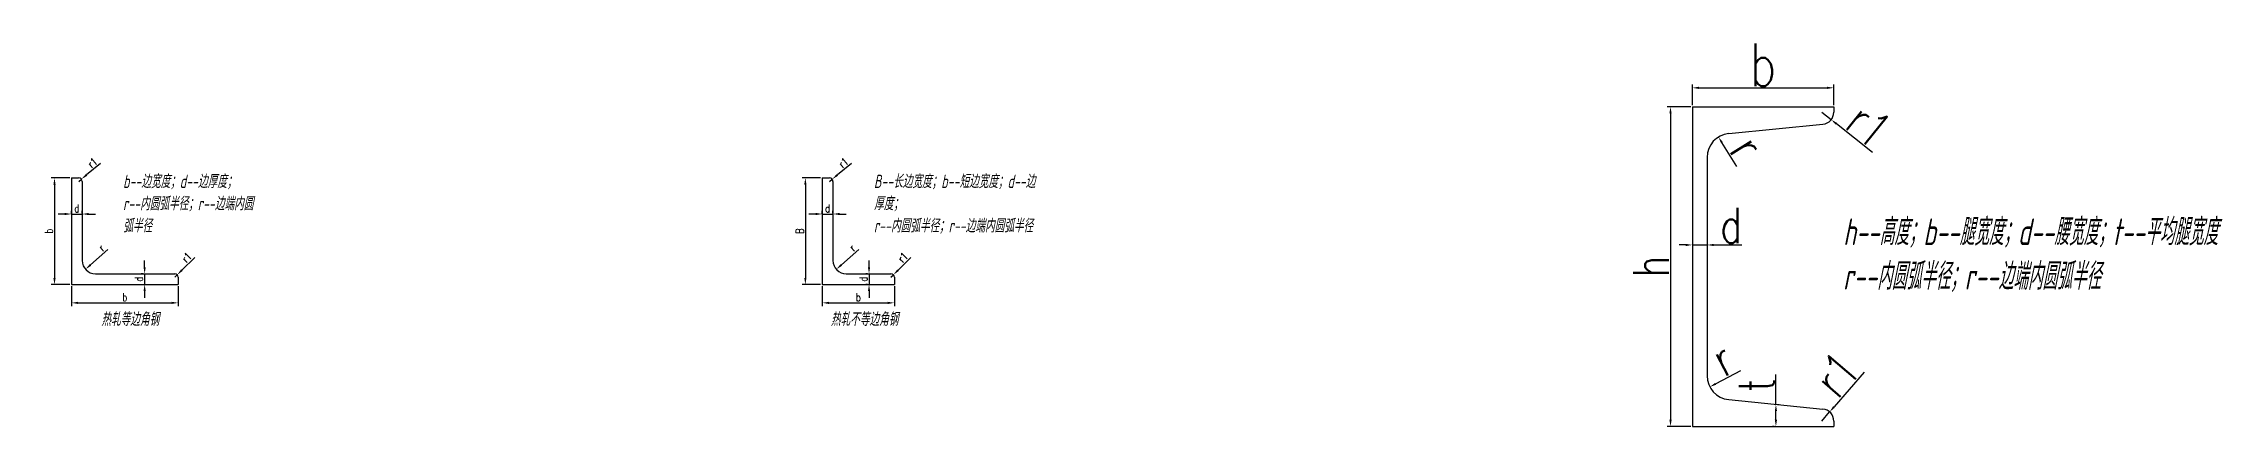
# Model space of a CAD drawing. Header units: millimetres. Extents: x 3721 to 5650, y -765 to -577.
# Drawn here: x 3721 to 4538, y -765 to -621 of the extents above; entities that cross this region are included whole.
import ezdxf

# ---------------------------------------------------------------- set-up
doc = ezdxf.new("R2010")
doc.units = ezdxf.units.MM
doc.layers.add('0 @ 1', color=7, linetype='Continuous')
doc.styles.add('型号文字', font='gbeitc.shx', dxfattribs={"width": 0.76, "height": 10, "bigfont": 'gbcbig.shx'})
doc.styles.add('标注3', font='txt.shx', dxfattribs={"width": 0.76, "height": 3})
doc.styles.add('标注5', font='TXT.shx', dxfattribs={"width": 0.76, "height": 5, "bigfont": 'bigfont.shx'})
doc.styles.add('标注6', font='TXT.shx', dxfattribs={"width": 0.76, "height": 6, "bigfont": 'bigfont.shx'})
doc.dimstyles.new('怡合达3', dxfattribs={"dimtxt": 3, "dimasz": 2.5, "dimexe": 1.25, "dimexo": 0.625, "dimtad": 1, "dimtxsty": '标注3', "dimcen": 2.5, "dimclrd": 3, "dimclre": 3, "dimclrt": 3, "dimadec": 0, "dimazin": 0, "dimtfac": 1, "dimtmove": 0, "dimatfit": 3, "dimfxl": 0, "dimarcsym": 0})

# ---------------------------------------------------------------- blocks, each defined once
blk = doc.blocks.new('*D143')
at = {"color": 3, "lineweight": -2}
for p, q in [((3731.3, -671.62), (3724.32, -671.62)), ((3725.57, -674.12), (3725.57, -709.12)), ((3731.3, -711.62), (3724.32, -711.62))]:
    blk.add_line(p, q, dxfattribs=at)
at = {"color": 3}
for points in [[(3725.15, -674.12), (3725.99, -674.12), (3725.57, -671.62)], [(3725.15, -709.12), (3725.99, -709.12), (3725.57, -711.62)]]:
    blk.add_solid(points, dxfattribs=at)
at = {"layer": 'Defpoints', "color": 0}
for p in [(3731.93, -671.62), (3725.57, -711.62), (3731.93, -711.62)]:
    blk.add_point(p, dxfattribs=at)
at = {"color": 3, "insert": (3723.44, -691.62), "char_height": 3, "attachment_point": 5, "rotation": 90, "style": '标注3'}
blk.add_mtext('b', dxfattribs=at)
blk = doc.blocks.new('*D144')
at = {"color": 3, "lineweight": -2}
for p, q in [((3731.93, -712.24), (3731.93, -719.76)), ((3734.43, -718.51), (3769.43, -718.51)), ((3771.93, -712.24), (3771.93, -719.76))]:
    blk.add_line(p, q, dxfattribs=at)
at = {"color": 3}
for points in [[(3734.43, -718.1), (3734.43, -718.93), (3731.93, -718.51)], [(3769.43, -718.1), (3769.43, -718.93), (3771.93, -718.51)]]:
    blk.add_solid(points, dxfattribs=at)
at = {"layer": 'Defpoints', "color": 0}
for p in [(3731.93, -711.62), (3771.93, -711.62), (3771.93, -718.51)]:
    blk.add_point(p, dxfattribs=at)
at = {"color": 3, "insert": (3751.93, -716.39), "char_height": 3, "attachment_point": 5, "style": '标注3'}
blk.add_mtext('b', dxfattribs=at)
blk = doc.blocks.new('*D147')
at = {"color": 3, "lineweight": -2}
for p, q in [((3729.43, -685.17), (3726.93, -685.17)), ((3731.93, -685.07), (3731.93, -683.92)), ((3731.93, -685.17), (3735.93, -685.17)), ((3735.93, -684.86), (3735.93, -683.92)), ((3738.43, -685.17), (3740.93, -685.17))]:
    blk.add_line(p, q, dxfattribs=at)
at = {"color": 3}
for points in [[(3729.43, -684.75), (3729.43, -685.58), (3731.93, -685.17)], [(3738.43, -684.75), (3738.43, -685.58), (3735.93, -685.17)]]:
    blk.add_solid(points, dxfattribs=at)
at = {"layer": 'Defpoints', "color": 0}
for p in [(3731.93, -685.7), (3735.93, -685.17), (3735.93, -685.48)]:
    blk.add_point(p, dxfattribs=at)
at = {"color": 3, "insert": (3733.93, -683.04), "char_height": 3, "attachment_point": 5, "style": '标注3'}
blk.add_mtext('d', dxfattribs=at)
blk = doc.blocks.new('*D148')
at = {"color": 3, "lineweight": -2}
for p, q in [((3758.84, -707.62), (3758.1, -707.62)), ((3759.35, -705.12), (3759.35, -702.62)), ((3759.35, -707.62), (3759.35, -711.62)), ((3759.35, -714.12), (3759.35, -716.62)), ((3759.55, -711.62), (3760.6, -711.62))]:
    blk.add_line(p, q, dxfattribs=at)
at = {"color": 3}
for points in [[(3758.94, -705.12), (3759.77, -705.12), (3759.35, -707.62)], [(3758.94, -714.12), (3759.77, -714.12), (3759.35, -711.62)]]:
    blk.add_solid(points, dxfattribs=at)
at = {"layer": 'Defpoints', "color": 0}
for p in [(3759.46, -707.62), (3758.93, -711.62), (3759.35, -711.62)]:
    blk.add_point(p, dxfattribs=at)
at = {"color": 3, "insert": (3757.23, -709.62), "char_height": 3, "attachment_point": 5, "rotation": 90, "style": '标注3'}
blk.add_mtext('d', dxfattribs=at)
blk = doc.blocks.new('*D149')
at = {"color": 3, "lineweight": -2}
for p, q in [((3742.83, -666.22), (3737.57, -670.51)), ((3734.63, -672.92), (3735.63, -672.09))]:
    blk.add_line(p, q, dxfattribs=at)
at = {"color": 3}
blk.add_solid([(3737.31, -670.19), (3737.83, -670.84), (3735.63, -672.09)], dxfattribs=at)
at = {"layer": 'Defpoints', "color": 0}
for p in [(3734.63, -672.92), (3735.63, -672.09)]:
    blk.add_point(p, dxfattribs=at)
at = {"color": 3, "insert": (3739.83, -665.93), "char_height": 3, "attachment_point": 5, "rotation": 39.19449, "style": '标注3'}
blk.add_mtext('r1', dxfattribs=at)
blk = doc.blocks.new('*D150')
at = {"color": 3, "lineweight": -2}
blk.add_line((3745.62, -698.45), (3739.06, -704.28), dxfattribs=at)
at = {"color": 3}
blk.add_solid([(3738.78, -703.96), (3739.33, -704.59), (3737.19, -705.93)], dxfattribs=at)
at = {"layer": 'Defpoints', "color": 0}
for p in [(3737.19, -705.93), (3740.93, -702.62)]:
    blk.add_point(p, dxfattribs=at)
at = {"color": 3, "insert": (3743.17, -697.78), "char_height": 3, "attachment_point": 5, "rotation": 41.59271, "style": '标注3'}
blk.add_mtext('r', dxfattribs=at)
blk = doc.blocks.new('*D151')
at = {"color": 3, "lineweight": -2}
for p, q in [((3778.13, -701.44), (3773.32, -706.23)), ((3770.63, -708.92), (3771.55, -708))]:
    blk.add_line(p, q, dxfattribs=at)
at = {"color": 3}
blk.add_solid([(3773.02, -705.94), (3773.61, -706.53), (3771.55, -708)], dxfattribs=at)
at = {"layer": 'Defpoints', "color": 0}
for p in [(3770.63, -708.92), (3771.55, -708)]:
    blk.add_point(p, dxfattribs=at)
at = {"color": 3, "insert": (3775.11, -701.45), "char_height": 3, "attachment_point": 5, "rotation": 44.88773, "style": '标注3'}
blk.add_mtext('r1', dxfattribs=at)
blk = doc.blocks.new('*D157')
at = {"color": 3, "lineweight": -2}
for p, q in [((4012.75, -671.62), (4005.77, -671.62)), ((4007.02, -674.12), (4007.02, -709.12)), ((4012.75, -711.62), (4005.77, -711.62))]:
    blk.add_line(p, q, dxfattribs=at)
at = {"color": 3}
for points in [[(4006.6, -674.12), (4007.44, -674.12), (4007.02, -671.62)], [(4006.6, -709.12), (4007.44, -709.12), (4007.02, -711.62)]]:
    blk.add_solid(points, dxfattribs=at)
at = {"layer": 'Defpoints', "color": 0}
for p in [(4013.38, -671.62), (4007.02, -711.62), (4013.38, -711.62)]:
    blk.add_point(p, dxfattribs=at)
at = {"color": 3, "insert": (4004.9, -691.62), "char_height": 3, "attachment_point": 5, "rotation": 90, "style": '标注3'}
blk.add_mtext('B', dxfattribs=at)
blk = doc.blocks.new('*D158')
at = {"color": 3, "lineweight": -2}
for p, q in [((4013.38, -712.24), (4013.38, -719.76)), ((4015.88, -718.51), (4037.88, -718.51)), ((4040.38, -712.24), (4040.38, -719.76))]:
    blk.add_line(p, q, dxfattribs=at)
at = {"color": 3}
for points in [[(4015.88, -718.1), (4015.88, -718.93), (4013.38, -718.51)], [(4037.88, -718.1), (4037.88, -718.93), (4040.38, -718.51)]]:
    blk.add_solid(points, dxfattribs=at)
at = {"layer": 'Defpoints', "color": 0}
for p in [(4013.38, -711.62), (4040.38, -711.62), (4040.38, -718.51)]:
    blk.add_point(p, dxfattribs=at)
at = {"color": 3, "insert": (4026.88, -716.39), "char_height": 3, "attachment_point": 5, "style": '标注3'}
blk.add_mtext('b', dxfattribs=at)
blk = doc.blocks.new('*D159')
at = {"color": 3, "lineweight": -2}
for p, q in [((4010.88, -685.17), (4008.38, -685.17)), ((4013.38, -685.07), (4013.38, -683.92)), ((4013.38, -685.17), (4017.38, -685.17)), ((4017.38, -684.86), (4017.38, -683.92)), ((4019.88, -685.17), (4022.38, -685.17))]:
    blk.add_line(p, q, dxfattribs=at)
at = {"color": 3}
for points in [[(4010.88, -684.75), (4010.88, -685.58), (4013.38, -685.17)], [(4019.88, -684.75), (4019.88, -685.58), (4017.38, -685.17)]]:
    blk.add_solid(points, dxfattribs=at)
at = {"layer": 'Defpoints', "color": 0}
for p in [(4013.38, -685.7), (4017.38, -685.17), (4017.38, -685.48)]:
    blk.add_point(p, dxfattribs=at)
at = {"color": 3, "insert": (4015.38, -683.04), "char_height": 3, "attachment_point": 5, "style": '标注3'}
blk.add_mtext('d', dxfattribs=at)
blk = doc.blocks.new('*D160')
at = {"color": 3, "lineweight": -2}
for p, q in [((4030.27, -707.62), (4029.65, -707.62)), ((4030.9, -705.12), (4030.9, -702.62)), ((4030.9, -707.62), (4030.9, -711.62)), ((4030.27, -711.62), (4029.65, -711.62)), ((4030.9, -714.12), (4030.9, -716.62))]:
    blk.add_line(p, q, dxfattribs=at)
at = {"color": 3}
for points in [[(4030.48, -705.12), (4031.31, -705.12), (4030.9, -707.62)], [(4030.48, -714.12), (4031.31, -714.12), (4030.9, -711.62)]]:
    blk.add_solid(points, dxfattribs=at)
at = {"layer": 'Defpoints', "color": 0}
for p in [(4030.9, -707.62), (4030.9, -711.62), (4030.9, -711.62)]:
    blk.add_point(p, dxfattribs=at)
at = {"color": 3, "insert": (4028.77, -709.62), "char_height": 3, "attachment_point": 5, "rotation": 90, "style": '标注3'}
blk.add_mtext('d', dxfattribs=at)
blk = doc.blocks.new('*D154')
at = {"color": 3, "lineweight": -2}
for p, q in [((4024.28, -666.22), (4019.02, -670.51)), ((4016.08, -672.92), (4017.08, -672.09))]:
    blk.add_line(p, q, dxfattribs=at)
at = {"color": 3}
blk.add_solid([(4018.76, -670.19), (4019.28, -670.84), (4017.08, -672.09)], dxfattribs=at)
at = {"layer": 'Defpoints', "color": 0}
for p in [(4016.08, -672.92), (4017.08, -672.09)]:
    blk.add_point(p, dxfattribs=at)
at = {"color": 3, "insert": (4021.28, -665.93), "char_height": 3, "attachment_point": 5, "rotation": 39.19449, "style": '标注3'}
blk.add_mtext('r1', dxfattribs=at)
blk = doc.blocks.new('*D155')
at = {"color": 3, "lineweight": -2}
blk.add_line((4027.07, -698.45), (4020.51, -704.28), dxfattribs=at)
at = {"color": 3}
blk.add_solid([(4020.23, -703.96), (4020.78, -704.59), (4018.64, -705.93)], dxfattribs=at)
at = {"layer": 'Defpoints', "color": 0}
for p in [(4018.64, -705.93), (4022.38, -702.62)]:
    blk.add_point(p, dxfattribs=at)
at = {"color": 3, "insert": (4024.62, -697.78), "char_height": 3, "attachment_point": 5, "rotation": 41.59271, "style": '标注3'}
blk.add_mtext('r', dxfattribs=at)
blk = doc.blocks.new('*D156')
at = {"color": 3, "lineweight": -2}
for p, q in [((4046.58, -701.44), (4041.77, -706.23)), ((4039.08, -708.92), (4040, -708))]:
    blk.add_line(p, q, dxfattribs=at)
at = {"color": 3}
blk.add_solid([(4041.48, -705.94), (4042.07, -706.53), (4040, -708)], dxfattribs=at)
at = {"layer": 'Defpoints', "color": 0}
for p in [(4039.08, -708.92), (4040, -708)]:
    blk.add_point(p, dxfattribs=at)
at = {"color": 3, "insert": (4043.56, -701.45), "char_height": 3, "attachment_point": 5, "rotation": 44.88773, "style": '标注3'}
blk.add_mtext('r1', dxfattribs=at)
blk = doc.blocks.new('*D161')
at = {"color": 3, "lineweight": -2}
for p, q in [((4338.9, -644.9), (4330.07, -644.9)), ((4331.32, -647.4), (4331.32, -762.4)), ((4338.9, -764.9), (4330.07, -764.9))]:
    blk.add_line(p, q, dxfattribs=at)
at = {"color": 3}
for points in [[(4330.9, -647.4), (4331.74, -647.4), (4331.32, -644.9)], [(4330.9, -762.4), (4331.74, -762.4), (4331.32, -764.9)]]:
    blk.add_solid(points, dxfattribs=at)
at = {"layer": 'Defpoints', "color": 0}
for p in [(4339.53, -644.9), (4331.32, -764.9), (4339.53, -764.9)]:
    blk.add_point(p, dxfattribs=at)
at = {"color": 3, "insert": (4324.03, -704.9), "char_height": 5, "attachment_point": 5, "rotation": 90, "style": '标注5'}
blk.add_mtext('{\\Ftxt,bigfont|c134;\\H2.6667x;h}', dxfattribs=at)
blk = doc.blocks.new('*D162')
at = {"color": 3, "lineweight": -2}
for p, q in [((4339.53, -644.28), (4339.53, -636.56)), ((4392.53, -644.28), (4392.53, -636.56)), ((4342.03, -637.81), (4390.03, -637.81))]:
    blk.add_line(p, q, dxfattribs=at)
at = {"color": 3}
for points in [[(4342.03, -637.4), (4342.03, -638.23), (4339.53, -637.81)], [(4390.03, -637.4), (4390.03, -638.23), (4392.53, -637.81)]]:
    blk.add_solid(points, dxfattribs=at)
at = {"layer": 'Defpoints', "color": 0}
for p in [(4339.53, -644.9), (4392.53, -637.81), (4392.53, -644.9)]:
    blk.add_point(p, dxfattribs=at)
at = {"color": 3, "insert": (4366.03, -629.19), "char_height": 6, "attachment_point": 5, "style": '标注6'}
blk.add_mtext('{\\Ftxt,bigfont|c134;\\H2.6667x;b}', dxfattribs=at)
blk = doc.blocks.new('*D163')
at = {"color": 3, "lineweight": -2}
for p, q in [((4339.53, -688.65), (4339.53, -698.03)), ((4345.03, -687.98), (4345.03, -698.03)), ((4337.03, -696.78), (4334.53, -696.78)), ((4339.53, -696.78), (4345.03, -696.78)), ((4347.53, -696.78), (4358.03, -696.78))]:
    blk.add_line(p, q, dxfattribs=at)
at = {"color": 3}
for points in [[(4337.03, -696.37), (4337.03, -697.2), (4339.53, -696.78)], [(4347.53, -696.37), (4347.53, -697.2), (4345.03, -696.78)]]:
    blk.add_solid(points, dxfattribs=at)
at = {"layer": 'Defpoints', "color": 0}
for p in [(4339.53, -688.03), (4345.03, -687.36), (4345.03, -696.78)]:
    blk.add_point(p, dxfattribs=at)
at = {"color": 3, "insert": (4354.03, -689.49), "char_height": 5, "attachment_point": 5, "style": '标注5'}
blk.add_mtext('{\\Ftxt,bigfont|c134;\\H2.6667x;d}', dxfattribs=at)
blk = doc.blocks.new('*D165')
at = {"color": 3, "lineweight": -2}
blk.add_line((4357.58, -744.03), (4348.27, -748.89), dxfattribs=at)
at = {"color": 3}
blk.add_solid([(4348.07, -748.52), (4348.46, -749.26), (4346.05, -750.05)], dxfattribs=at)
at = {"layer": 'Defpoints', "color": 0}
for p in [(4346.05, -750.05), (4354.03, -745.88)]:
    blk.add_point(p, dxfattribs=at)
at = {"color": 3, "insert": (4350.65, -739.42), "char_height": 5, "attachment_point": 5, "rotation": 27.58937, "style": '标注5'}
blk.add_mtext('{\\Ftxt,bigfont|c134;\\H2.6667x;r}', dxfattribs=at)
blk = doc.blocks.new('*D166')
at = {"color": 3, "lineweight": -2}
blk.add_line((4356.13, -667.33), (4350.61, -658.39), dxfattribs=at)
at = {"color": 3}
blk.add_solid([(4350.96, -658.17), (4350.25, -658.61), (4349.29, -656.27)], dxfattribs=at)
at = {"layer": 'Defpoints', "color": 0}
for p in [(4349.29, -656.27), (4354.03, -663.92)]:
    blk.add_point(p, dxfattribs=at)
at = {"color": 3, "insert": (4360.23, -660.09), "char_height": 5, "attachment_point": 5, "rotation": 301.72357, "style": '标注5'}
blk.add_mtext('{\\Ftxt,bigfont|c134;\\H2.6667x;r}', dxfattribs=at)
blk = doc.blocks.new('*D167')
at = {"color": 3, "lineweight": -2}
for p, q in [((4388.03, -646.96), (4391.55, -649.76)), ((4407, -662.08), (4393.5, -651.32))]:
    blk.add_line(p, q, dxfattribs=at)
at = {"color": 3}
blk.add_solid([(4393.76, -650.99), (4393.24, -651.64), (4391.55, -649.76)], dxfattribs=at)
at = {"layer": 'Defpoints', "color": 0}
for p in [(4388.03, -646.96), (4391.55, -649.76)]:
    blk.add_point(p, dxfattribs=at)
at = {"color": 3, "insert": (4405.77, -651.77), "char_height": 5, "attachment_point": 5, "rotation": 321.44294, "style": '标注5'}
blk.add_mtext('{\\Ftxt,bigfont|c134;\\H2.6667x;r1}', dxfattribs=at)
blk = doc.blocks.new('*D168')
at = {"color": 3, "lineweight": -2}
for p, q in [((4403.9, -744.5), (4392.61, -757.56)), ((4388.03, -762.85), (4390.97, -759.45))]:
    blk.add_line(p, q, dxfattribs=at)
at = {"color": 3}
blk.add_solid([(4392.29, -757.28), (4392.92, -757.83), (4390.97, -759.45)], dxfattribs=at)
at = {"layer": 'Defpoints', "color": 0}
for p in [(4390.97, -759.45), (4388.03, -762.85)]:
    blk.add_point(p, dxfattribs=at)
at = {"color": 3, "insert": (4393.56, -745.31), "char_height": 5, "attachment_point": 5, "rotation": 49.12829, "style": '标注5'}
blk.add_mtext('{\\Ftxt,bigfont|c134;\\H2.6667x;r1}', dxfattribs=at)
blk = doc.blocks.new('*D169')
at = {"color": 3, "lineweight": -2}
for p, q in [((4370.83, -756.61), (4370.83, -745.36)), ((4370.83, -762.4), (4370.83, -759.11)), ((4371.43, -756.61), (4372.08, -756.61)), ((4370.2, -764.9), (4369.58, -764.9))]:
    blk.add_line(p, q, dxfattribs=at)
at = {"color": 3}
for points in [[(4370.41, -759.11), (4371.24, -759.11), (4370.83, -756.61)], [(4370.41, -762.4), (4371.24, -762.4), (4370.83, -764.9)]]:
    blk.add_solid(points, dxfattribs=at)
at = {"layer": 'Defpoints', "color": 0}
for p in [(4370.8, -756.61), (4370.83, -764.9), (4370.83, -764.9)]:
    blk.add_point(p, dxfattribs=at)
at = {"color": 3, "insert": (4363.54, -749.36), "char_height": 5, "attachment_point": 5, "rotation": 90, "style": '标注5'}
blk.add_mtext('{\\Ftxt,bigfont|c134;\\H2.6667x;t}', dxfattribs=at)

msp = doc.modelspace()

# ---------------------------------------------------------------- linework, layer by layer
for p, q in [((4339.527, -644.903), (4339.527, -764.903)), ((4339.527, -644.903), (4392.527, -644.903)), ((4392.527, -644.903), (4392.527, -646.955)), ((4353.132, -654.967), (4388.475, -651.433)), ((4345.027, -663.923), (4345.027, -745.883)), ((3731.925, -671.616), (3731.925, -711.616)), ((3731.925, -671.616), (3734.625, -671.616)), ((3735.925, -672.916), (3735.925, -702.616)), ((4013.376, -671.616), (4013.376, -711.616)), ((4013.376, -671.616), (4016.076, -671.616)), ((4017.376, -672.916), (4017.376, -702.616)), ((3740.925, -707.616), (3770.625, -707.616)), ((3771.925, -708.916), (3771.925, -711.616)), ((4022.376, -707.616), (4039.08, -707.616)), ((4040.38, -708.916), (4040.38, -711.616)), ((3731.925, -711.616), (3771.925, -711.616)), ((4013.376, -711.616), (4040.38, -711.616)), ((4353.132, -754.838), (4388.475, -758.373)), ((4339.527, -764.903), (4392.527, -764.903)), ((4392.527, -762.85), (4392.527, -764.903))]:
    msp.add_line(p, q)
for centre, radius, start, end in [((4388.027, -646.955), 4.5, 275.710593, 0), ((4354.027, -663.923), 9, 95.710593, 180), ((3734.625, -672.916), 1.3, 0, 90), ((4016.076, -672.916), 1.3, 0, 90), ((3740.925, -702.616), 5, 180, 270), ((3770.625, -708.916), 1.3, 0, 90), ((4022.376, -702.616), 5, 180, 270), ((4039.08, -708.916), 1.3, 0, 90), ((4354.027, -745.883), 9, 180, 264.289407), ((4388.027, -762.85), 4.5, 0, 84.289407)]:
    msp.add_arc(centre, radius, start, end)

# ---------------------------------------------------------------- texts
at = {"layer": '0 @ 1', "lineweight": 15, "attachment_point": 1, "style": '型号文字'}
for s, insert, char_height, width in [('\\A1;{\\C2;b--边宽度；d--边厚度；\\Pr--内圆弧半径；r--边端内圆弧半径}', (3751.288, -670.421), 5, 49.04873), ('\\A1;{\\C2;B--长边宽度；b--短边宽度；d--边厚度；\\Pr--内圆弧半径；r--边端内圆弧半径}', (4032.739, -670.421), 5, 63.00772), ('\\A1;{\\C2;h--高度；b--腿宽度；d--腰宽度；t--平均腿宽度\\Pr--内圆弧半径；r--边端内圆弧半径}', (4396.048, -686.856), 10, 172.81837), ('\\A1;{\\C2;热轧等边角钢}', (3743.096, -722.161), 5, 58.71716), ('\\A1;{\\C2;热轧不等边角钢}', (4016.55, -722.161), 5, 58.71716)]:
    msp.add_mtext(s, dxfattribs=dict(at, insert=insert, char_height=char_height, width=width))

# ---------------------------------------------------------------- dimensions: what is measured, and where the dimension line sits
for base, p1, p2, text, override, picture, middle in [((4392.527, -637.812), (4339.527, -644.903), (4392.527, -644.903), '{\\Ftxt,bigfont|c134;\\H2.6667x;b}', {"dimtxsty": '标注6', "dimarcsym": 2}, '*D162', (4366.027, -629.187)), ((3735.925, -685.166), (3731.925, -685.697), (3735.925, -685.485), 'd', {"dimarcsym": 2}, '*D147', (3733.925, -683.041)), ((4017.376, -685.166), (4013.376, -685.697), (4017.376, -685.485), 'd', {"dimarcsym": 2}, '*D159', (4015.376, -683.041)), ((3771.925, -718.512), (3731.925, -711.616), (3771.925, -711.616), 'b', {"dimarcsym": 2}, '*D144', (3751.925, -716.387)), ((4040.38, -718.512), (4013.376, -711.616), (4040.38, -711.616), 'b', {"dimarcsym": 2}, '*D158', (4026.878, -716.387))]:
    dim = msp.add_linear_dim(base=base, p1=p1, p2=p2, text=text, dimstyle='怡合达3', override=override)
    dim.commit()
    dim.dimension.update_dxf_attribs({"geometry": picture, "text_midpoint": middle})
for base, p1, p2, text, override, picture, middle in [((4331.321, -764.903), (4339.527, -644.903), (4339.527, -764.903), '{\\Ftxt,bigfont|c134;\\H2.6667x;h}', {"dimtxsty": '标注5', "dimarcsym": 2}, '*D161', (4324.029, -704.903)), ((3725.57, -711.616), (3731.925, -671.616), (3731.925, -711.616), 'b', {"dimarcsym": 2}, '*D143', (3723.445, -691.616)), ((4007.02, -711.616), (4013.376, -671.616), (4013.376, -711.616), 'B', {"dimarcsym": 2}, '*D157', (4004.895, -691.616)), ((3759.355, -711.616), (3759.461, -707.616), (3758.929, -711.616), 'd', {"dimarcsym": 2}, '*D148', (3757.23, -709.616)), ((4030.898, -711.616), (4030.898, -707.616), (4030.898, -711.616), 'd', {"dimarcsym": 2}, '*D160', (4028.773, -709.616))]:
    dim = msp.add_linear_dim(base=base, p1=p1, p2=p2, angle=90, text=text, dimstyle='怡合达3', override=override)
    dim.commit()
    dim.dimension.update_dxf_attribs({"geometry": picture, "text_midpoint": middle})
for center, mpoint, text, override, picture, middle in [((4388.027, -646.955), (4391.546, -649.76), '{\\Ftxt,bigfont|c134;\\H2.6667x;r1}', {"dimtxsty": '标注5', "dimarcsym": 2}, '*D167', (4405.773, -651.775)), ((3734.625, -672.916), (3735.633, -672.094), 'r1', {"dimarcsym": 2}, '*D149', (3739.827, -665.932)), ((4016.076, -672.916), (4017.084, -672.094), 'r1', {"dimarcsym": 2}, '*D154', (4021.278, -665.932)), ((3770.625, -708.916), (3771.546, -707.998), 'r1', {"dimarcsym": 2}, '*D151', (3775.109, -701.45)), ((4039.08, -708.916), (4040.001, -707.998), 'r1', {"dimarcsym": 2}, '*D156', (4043.564, -701.45)), ((4388.027, -762.85), (4390.972, -759.447), '{\\Ftxt,bigfont|c134;\\H2.6667x;r1}', {"dimtxsty": '标注5', "dimarcsym": 2}, '*D168', (4393.559, -745.314))]:
    dim = msp.add_radius_dim(center=center, mpoint=mpoint, text=text, dimstyle='怡合达3', override=override)
    dim.commit()
    dim.dimension.update_dxf_attribs({"geometry": picture, "text_midpoint": middle})
for center, mpoint, text, override, picture, middle in [((4354.027, -663.923), (4349.295, -656.267), '{\\Ftxt,bigfont|c134;\\H2.6667x;r}', {"dimtxsty": '标注5', "dimarcsym": 2}, '*D166', (4354.029, -663.925)), ((3740.925, -702.616), (3737.186, -705.935), 'r', {"dimarcsym": 2}, '*D150', (3744.581, -699.37)), ((4022.376, -702.616), (4018.637, -705.935), 'r', {"dimarcsym": 2}, '*D155', (4026.032, -699.37)), ((4354.027, -745.883), (4346.051, -750.051), '{\\Ftxt,bigfont|c134;\\H2.6667x;r}', {"dimtxsty": '标注5', "dimarcsym": 2}, '*D165', (4354.03, -745.882))]:
    dim = msp.add_radius_dim(center=center, mpoint=mpoint, text=text, dimstyle='怡合达3', override=override)
    dim.commit()
    dim.dimension.update_dxf_attribs({"geometry": picture, "text_midpoint": middle, "dimtype": 164})
dim = msp.add_linear_dim(base=(4345.027, -696.784), p1=(4339.527, -688.028), p2=(4345.027, -687.359), text='{\\Ftxt,bigfont|c134;\\H2.6667x;d}', dimstyle='怡合达3', override={"dimtxsty": '标注5', "dimarcsym": 2})
dim.commit()
dim.dimension.update_dxf_attribs({"geometry": '*D163', "text_midpoint": (4354.03, -696.784), "dimtype": 160})
dim = msp.add_linear_dim(base=(4370.828, -764.903), p1=(4370.803, -756.605), p2=(4370.828, -764.903), angle=90, text='{\\Ftxt,bigfont|c134;\\H2.6667x;t}', dimstyle='怡合达3', override={"dimtxsty": '标注5', "dimarcsym": 2})
dim.commit()
dim.dimension.update_dxf_attribs({"geometry": '*D169', "text_midpoint": (4370.828, -749.364), "dimtype": 160})

doc.saveas('drawing.dxf')
